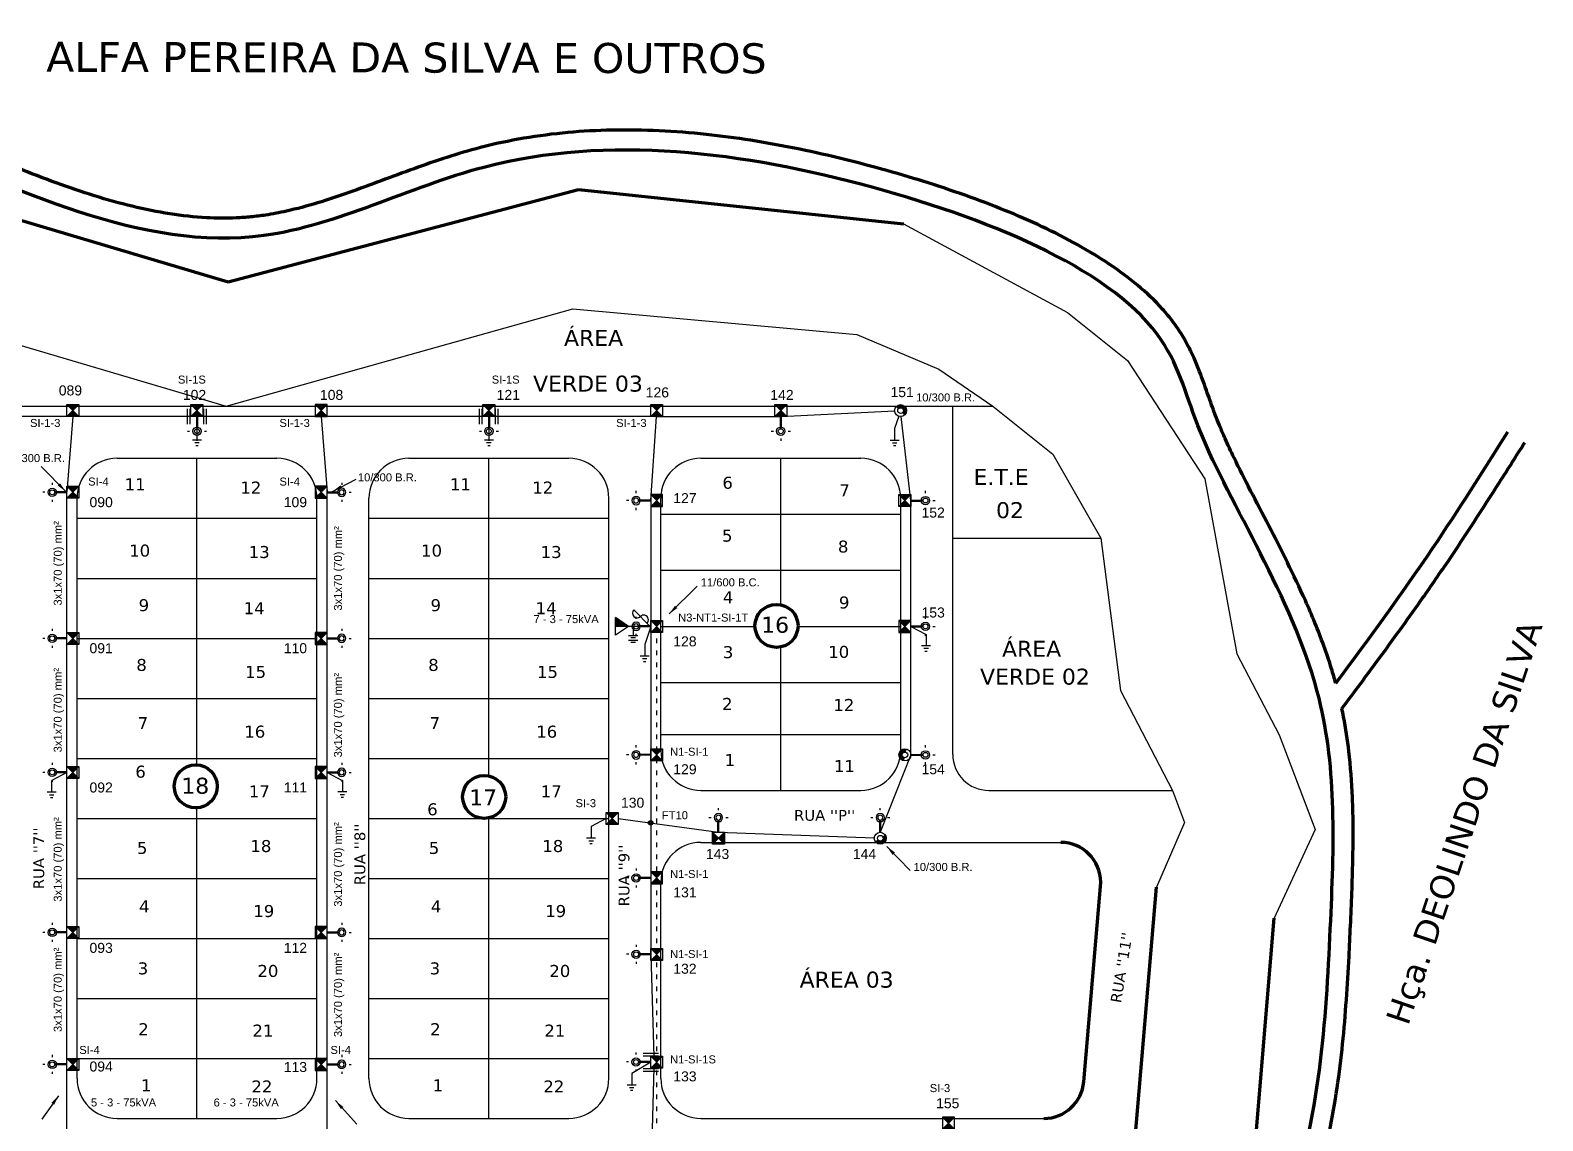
# Model space of a CAD drawing. Header units: millimetres. Extents: x 573 to 1525, y 204 to 1035.
# Drawn here: x 1146.4 to 1524.7, y 762.1 to 1034.7 of the extents above; entities that cross this region are included whole.
import ezdxf

# ---------------------------------------------------------------- set-up
doc = ezdxf.new("R2010")
doc.units = ezdxf.units.MM
doc.header["$LTSCALE"] = 0.1
doc.linetypes.add('ACAD_ISO03W100', pattern=[30, 12, -18])
for name, color, linetype in [('Aterramento do neutro', 7, 'Continuous'), ('Chave Seccionadora', 7, 'Continuous'), ('DIVISALOTE', 8, 'Continuous'), ('LAGO', 4, 'Continuous'), ('Linha de Alta', 7, 'ACAD_ISO03W100'), ('Linha de Baixa', 7, 'Continuous'), ('LOTEAMENTO', 7, 'Continuous'), ('Luminária', 7, 'Continuous'), ('Numero do Poste', 7, 'Continuous'), ('Posteamento Quadrado', 7, 'Continuous'), ('Posteamento_circular', 7, 'Continuous'), ('Posto de Transformação de 112-5kVA', 7, 'Continuous'), ('SECCIONAMENTO', 7, 'Continuous'), ('TEXTO', 5, 'Continuous'), ('TEXTO_POSTES', 7, 'Continuous')]:
    doc.layers.add(name, color=color, linetype=linetype)
doc.styles.get("Standard").update_dxf_attribs({"font": 'arial.ttf'})
doc.styles.add('TEXTO ARQ', font='verdana.ttf', dxfattribs={"height": 0.13})
doc.dimstyles.new('ISO-25', dxfattribs={"dimtxt": 2.5, "dimasz": 2.5, "dimexe": 1.25, "dimexo": 0.625, "dimtad": 1, "dimtxsty": 'Standard', "dimcen": 2.5, "dimadec": 0, "dimazin": 0, "dimtfac": 1, "dimtmove": 0, "dimatfit": 3, "dimfxl": 1, "dimarcsym": 0})

# ---------------------------------------------------------------- blocks, each defined once
blk = doc.blocks.new('A$C36D80377')
at = {"layer": 'Posteamento Quadrado'}
h = blk.add_hatch(color=256, dxfattribs=at)
h.paths.add_polyline_path([(3, 3), (0, 3), (1.5, 1.5)])
h.paths.add_polyline_path([(1.5, 1.5), (0, 0), (3, 0)])
blk.add_hatch(color=256, dxfattribs=at).paths.add_polyline_path([(1.5, 1.5), (0, 0), (3, 0)])
for p, q in [((0, 3), (3, 0)), ((3, 3), (0, 0))]:
    blk.add_line(p, q, dxfattribs=at)
blk.add_lwpolyline([(0, 0), (3, 0), (3, 3), (0, 3)], close=True, dxfattribs=at)
blk = doc.blocks.new('A$C2C4B7220')
at = {"layer": 'Posteamento_circular'}
blk.add_hatch(color=256, dxfattribs=at).paths.add_polyline_path([(0, 1.5), (0.79, 1.5, -1), (2.21, 1.5), (3, 1.5, 1)])
for p, q in [((0.79, 1.5), (0, 1.5)), ((2.21, 1.5), (3, 1.5))]:
    blk.add_line(p, q, dxfattribs=at)
for radius in [1.5, 0.706]:
    blk.add_circle((1.5, 1.5), radius, dxfattribs=at)
blk = doc.blocks.new('A$C0ECB1C16')
at = {"layer": 'Luminária'}
for p, q in [((2.39, 4.77), (2.39, 4.24)), ((0.54, 2.39), (0, 2.39)), ((2.39, 0.54), (2.39, 0)), ((3.42, 2.51), (3, 2.46)), ((3, 2.32), (3.42, 2.27)), ((6.05, 2.39), (3.01, 2.39)), ((6.05, 2.51), (3.42, 2.51)), ((6.05, 2.27), (3.42, 2.27))]:
    blk.add_line(p, q, dxfattribs=at)
for radius in [1.04, 0.618]:
    blk.add_circle((2.39, 2.39), radius, dxfattribs=at)
blk = doc.blocks.new('A$C404656BC')
at = {"layer": 'SECCIONAMENTO'}
for p, q in [((0, 4.8), (0, 0)), ((0.84, 4.8), (0.84, 0))]:
    blk.add_line(p, q, dxfattribs=at)
blk = doc.blocks.new('A$C0726275B')
at = {"layer": 'Aterramento do neutro'}
for p, q in [((0, 1.12), (2.86, 1.12)), ((2.86, 0), (2.86, 2.25)), ((3.55, 0.56), (3.55, 1.69)), ((4.24, 0.84), (4.24, 1.41))]:
    blk.add_line(p, q, dxfattribs=at)
blk = doc.blocks.new('A$C17DE67E3')
at = {"layer": 'Chave Seccionadora'}
blk.add_line((0, 0), (4.15, 4.09), dxfattribs=at)
for centre, start, end in [((3.32, 3.26), 44.605, 224.442), ((1.64, 1.61), 224.442, 44.605)]:
    blk.add_arc(centre, 1.18, start, end, dxfattribs=at)

msp = doc.modelspace()

# ---------------------------------------------------------------- hatches: boundary and pattern name
at = {"layer": 'Linha de Baixa'}
h = msp.add_hatch(color=256, dxfattribs=at)
h.paths.add_polyline_path([(1301.57, 836.58), (1301.01, 836.58, 0.414214), (1301.57, 836.01)])
h.paths.add_polyline_path([(1301.57, 837.14, 0.414214), (1301.01, 836.58), (1301.57, 836.58)])
h.paths.add_polyline_path([(1302.14, 836.58, 0.414214), (1301.57, 837.14), (1301.57, 836.58)])
h.paths.add_polyline_path([(1301.57, 836.01, 0.414214), (1302.14, 836.58), (1301.57, 836.58)])
at = {"layer": 'Posteamento_circular'}
for points in [[(1364.69, 852.15), (1364.93, 852.91, -1), (1365.36, 854.25), (1365.61, 855.01, 1)], [(1360.29, 833.49), (1359.6, 833.09, -1), (1358.38, 832.38), (1357.7, 831.98, 1)]]:
    msp.add_hatch(color=256, dxfattribs=at).paths.add_polyline_path(points)
at = {"layer": 'Posto de Transformação de 112-5kVA'}
msp.add_hatch(color=256, dxfattribs=at).paths.add_polyline_path([(1292.78, 887.91), (1292.78, 885.7), (1296, 885.7)])

# ---------------------------------------------------------------- linework, layer by layer
at = {"layer": 'Aterramento do neutro'}
for p, q in [((1188.11, 939.62), (1188.11, 935.17)), ((1261.11, 939.62), (1261.11, 935.17)), ((1363.6, 938.2), (1362.58, 935.12)), ((1301.57, 885.7), (1300.08, 881.19)), ((1366.65, 885.7), (1370.45, 883.67)), ((1155.57, 849.2), (1151.77, 847.17)), ((1220.65, 849.2), (1224.45, 847.17)), ((1290.48, 837.7), (1286.67, 835.67)), ((1301.57, 776.74), (1296.84, 773.97))]:
    msp.add_line(p, q, dxfattribs=at)
at = {"layer": 'DIVISALOTE'}
for p, q in [((1188.11, 851.08), (1188.11, 927.7)), ((1261.11, 848.32), (1261.11, 927.7)), ((1334.11, 891.09), (1334.11, 927.7)), ((1158.11, 912.7), (1218.11, 912.7)), ((1231.11, 912.7), (1291.11, 912.7)), ((1304.11, 913.7), (1364.11, 913.7)), ((1158.11, 897.7), (1218.11, 897.7)), ((1231.11, 897.7), (1291.11, 897.7)), ((1304.11, 899.7), (1364.11, 899.7)), ((1304.11, 885.7), (1325.35, 885.7)), ((1325.35, 885.7), (1327.67, 885.7)), ((1338.42, 885.7), (1364.11, 885.7)), ((1158.11, 882.7), (1218.11, 882.7)), ((1231.11, 882.7), (1291.11, 882.7)), ((1334.11, 877.42), (1334.11, 880.55)), ((1334.11, 844.7), (1334.11, 877.42)), ((1304.11, 871.7), (1364.11, 871.7)), ((1158.11, 867.7), (1218.11, 867.7)), ((1231.11, 867.7), (1291.11, 867.7)), ((1304.11, 858.7), (1364.11, 858.7)), ((1158.11, 852.7), (1183.55, 852.7)), ((1183.55, 852.7), (1218.11, 852.7)), ((1231.11, 852.7), (1265.68, 852.7)), ((1265.68, 852.7), (1291.11, 852.7)), ((1188.11, 836.42), (1188.11, 840.35)), ((1158.11, 837.7), (1183.55, 837.7)), ((1183.55, 837.7), (1218.11, 837.7)), ((1188.11, 762.7), (1188.11, 836.42)), ((1231.11, 837.7), (1265.68, 837.7)), ((1261.11, 836.42), (1261.11, 837.83)), ((1261.11, 762.7), (1261.11, 836.42)), ((1265.68, 837.7), (1291.11, 837.7)), ((1158.11, 822.7), (1218.11, 822.7)), ((1231.11, 822.7), (1291.11, 822.7)), ((1158.11, 807.7), (1218.11, 807.7)), ((1231.11, 807.7), (1291.11, 807.7)), ((1158.11, 792.7), (1218.11, 792.7)), ((1231.11, 792.7), (1291.11, 792.7)), ((1158.11, 777.7), (1218.11, 777.7)), ((1231.11, 777.7), (1291.11, 777.7))]:
    msp.add_line(p, q, dxfattribs=at)
at = {"layer": 'DIVISALOTE', "lineweight": 100}
for centre in [(1333.04, 885.82), (1187.8, 845.71), (1259.93, 843.07)]:
    msp.add_circle(centre, 5.38, dxfattribs=at)
at = {"layer": 'LAGO', "lineweight": 100}
for points, knots in [([(1462.06, 644.1), (1462.61, 660.73), (1439.57, 700.1), (1468.2, 746.56), (1471.95, 812.75), (1473.83, 875.49), (1439.13, 926.99), (1429.75, 969.13), (1357.54, 1000.03), (1270.32, 1011.26), (1193.28, 969.83), (1129.53, 1001.82), (1072.08, 1023.48), (1030.82, 993.52), (981.75, 1026.02), (933.58, 999.02), (889.39, 1013.23), (858.55, 1024.06), (847.39, 1033.05), (845.53, 1034.69)], [469.927495, 469.927495, 469.927495, 469.927495, 515.302083, 561.553533, 627.177927, 687.327653, 765.941716, 803.044037, 895.803918, 992.150046, 1050.67284, 1148.336728, 1190.597263, 1233.672696, 1283.026556, 1336.757734, 1380.334038, 1416.623434, 1424.287961, 1424.287961, 1424.287961, 1424.287961]), ([(1472.91, 871.46), (1472.58, 872.68), (1472.22, 873.89), (1471.24, 877.03), (1470.59, 878.95), (1468.51, 884.68), (1466.95, 888.44), (1462.41, 898.61), (1459.23, 904.88), (1453.04, 916.84), (1450.03, 922.53), (1446.67, 929.47), (1445.91, 931.09), (1444.78, 933.62), (1444.38, 934.56), (1443.65, 936.33), (1443.32, 937.15), (1442.68, 938.8), (1442.38, 939.63), (1441.48, 942.08), (1440.92, 943.7), (1439.56, 947.52), (1438.75, 949.71), (1436.87, 954.1), (1435.8, 956.29), (1433.78, 959.59), (1433.02, 960.71), (1431.37, 962.9), (1430.49, 963.96), (1427.69, 967.08), (1425.61, 969.07), (1418.95, 974.64), (1413.86, 978), (1402.67, 984.21), (1396.57, 987.06), (1383.67, 992.3), (1376.88, 994.69), (1366.4, 997.97), (1362.84, 999.01), (1352.1, 1001.98), (1344.84, 1003.75), (1330.23, 1006.69), (1322.87, 1007.86), (1307.63, 1009.49), (1299.75, 1009.88), (1288.2, 1009.65), (1284.5, 1009.46), (1273.46, 1008.45), (1266.16, 1007.23), (1256.14, 1004.64), (1253.33, 1003.8), (1247.81, 1002.02), (1245.08, 1001.07), (1236.84, 998.09), (1231.43, 996), (1220.82, 992.27), (1215.62, 990.63), (1208.75, 989.09), (1207, 988.76), (1204.04, 988.31), (1202.83, 988.16), (1200.38, 987.92), (1199.16, 987.84), (1195.47, 987.68), (1193, 987.7), (1184.41, 988.16), (1178.21, 989.17), (1165.64, 992.21), (1159.28, 994.23), (1146.44, 998.9), (1139.96, 1001.54), (1128.47, 1006.37), (1123.47, 1008.53), (1116.66, 1011.4), (1114.87, 1012.15), (1111.26, 1013.64), (1109.45, 1014.38), (1103.98, 1016.52), (1100.29, 1017.84), (1092.8, 1020.03), (1089, 1020.89), (1081.91, 1021.76), (1078.63, 1021.87), (1074.33, 1021.54), (1073.33, 1021.43), (1071.55, 1021.17), (1070.77, 1021.03), (1069.23, 1020.72), (1068.47, 1020.55), (1066.19, 1019.97), (1064.71, 1019.53), (1060.17, 1018.03), (1057.2, 1016.83), (1051.4, 1014.44), (1048.56, 1013.24), (1043.02, 1011.16), (1040.32, 1010.27), (1036.63, 1009.42), (1035.56, 1009.23), (1033.8, 1008.98), (1033.1, 1008.91), (1031.78, 1008.83), (1031.16, 1008.81), (1029.9, 1008.81), (1029.27, 1008.83), (1027.34, 1008.95), (1026.03, 1009.11), (1021.48, 1009.87), (1018.13, 1010.79), (1011.18, 1013), (1007.59, 1014.3), (1000.23, 1016.81), (996.45, 1018.04), (991.01, 1019.34), (989.43, 1019.66), (986.77, 1020.1), (985.69, 1020.24), (983.64, 1020.45), (982.68, 1020.51), (980.77, 1020.59), (979.81, 1020.6), (976.97, 1020.56), (975.1, 1020.43), (968.45, 1019.7), (963.8, 1018.67), (954.72, 1016.32), (950.29, 1015), (941.66, 1012.68), (937.45, 1011.68), (932.26, 1010.98), (931.17, 1010.86), (928.72, 1010.67), (927.36, 1010.62), (924.61, 1010.62), (923.23, 1010.68), (919.06, 1010.98), (916.24, 1011.36), (907.53, 1013.01), (901.5, 1014.75), (892.89, 1017.53), (890.46, 1018.34), (885.55, 1020.01), (883.09, 1020.84), (875.75, 1023.44), (870.95, 1025.28), (862.92, 1028.94), (859.57, 1030.69), (855.75, 1033.11), (854.98, 1033.63), (853.98, 1034.33), (853.73, 1034.51), (853.48, 1034.69)], [688.091391, 688.091391, 688.091391, 688.091391, 691.944058, 691.944058, 698.12943, 698.12943, 710.500174, 710.500174, 732.207644, 732.207644, 753.915114, 753.915114, 760.745782, 760.745782, 764.891054, 764.891054, 768.683358, 768.683358, 772.475662, 772.475662, 780.060269, 780.060269, 790.347068, 790.347068, 800.633866, 800.633866, 806.006152, 806.006152, 811.378439, 811.378439, 822.123012, 822.123012, 842.924814, 842.924814, 863.726617, 863.726617, 884.528419, 884.528419, 895.064607, 895.064607, 916.136982, 916.136982, 937.209357, 937.209357, 959.74053, 959.74053, 970.402564, 970.402564, 991.72663, 991.72663, 1000.17427, 1000.17427, 1008.621909, 1008.621909, 1026.030576, 1026.030576, 1043.439244, 1043.439244, 1049.443563, 1049.443563, 1053.649184, 1053.649184, 1057.854804, 1057.854804, 1066.266044, 1066.266044, 1086.863086, 1086.863086, 1107.460128, 1107.460128, 1128.05717, 1128.05717, 1143.82322, 1143.82322, 1149.471297, 1149.471297, 1155.119375, 1155.119375, 1166.41553, 1166.41553, 1177.711685, 1177.711685, 1187.149171, 1187.149171, 1189.99794, 1189.99794, 1192.216097, 1192.216097, 1194.434254, 1194.434254, 1198.870569, 1198.870569, 1208.141095, 1208.141095, 1217.411622, 1217.411622, 1226.682148, 1226.682148, 1230.496705, 1230.496705, 1233.076753, 1233.076753, 1235.368651, 1235.368651, 1237.66055, 1237.66055, 1242.244347, 1242.244347, 1253.163877, 1253.163877, 1264.083407, 1264.083407, 1275.002937, 1275.002937, 1279.370646, 1279.370646, 1282.311729, 1282.311729, 1284.903876, 1284.903876, 1287.496023, 1287.496023, 1292.680317, 1292.680317, 1306.071576, 1306.071576, 1319.462835, 1319.462835, 1332.854095, 1332.854095, 1336.461603, 1336.461603, 1341.000216, 1341.000216, 1345.538829, 1345.538829, 1354.616055, 1354.616055, 1373.204421, 1373.204421, 1380.398189, 1380.398189, 1387.591956, 1387.591956, 1402.139137, 1402.139137, 1413.678543, 1413.678543, 1416.698563, 1416.698563, 1417.718321, 1417.718321, 1417.718321, 1417.718321]), ([(1472.91, 871.46), (1481.22, 882.6), (1496.23, 903.11), (1509.8, 924.6), (1515.95, 934.34)], [12.684376, 12.684376, 12.684376, 12.684376, 54.347523, 88.908298, 88.908298, 88.908298, 88.908298]), ([(1474.44, 865.15), (1477.52, 869.27), (1480.6, 873.41), (1487.18, 882.36), (1490.68, 887.19), (1496.4, 895.31), (1498.67, 898.57), (1505.36, 908.45), (1509.67, 915.11), (1516.01, 925.08), (1518.1, 928.38), (1520.18, 931.67)], [8.546348, 8.546348, 8.546348, 8.546348, 23.962987, 23.962987, 41.744691, 41.744691, 53.571066, 53.571066, 77.223815, 77.223815, 88.908298, 88.908298, 88.908298, 88.908298]), ([(1466.43, 638.23), (1466.64, 639.29), (1466.79, 640.36), (1467.17, 644.17), (1467.13, 646.91), (1466.61, 652.37), (1466.13, 655.09), (1464.91, 660.5), (1464.16, 663.18), (1462.17, 669.74), (1460.85, 673.59), (1458.34, 681.09), (1457.16, 684.74), (1455.8, 689.92), (1455.41, 691.56), (1454.91, 694.19), (1454.75, 695.2), (1454.51, 697.04), (1454.43, 697.88), (1454.33, 699.54), (1454.31, 700.37), (1454.31, 702.82), (1454.42, 704.43), (1454.96, 709), (1455.62, 711.93), (1457.35, 717.83), (1458.43, 720.8), (1460.8, 726.85), (1462.1, 729.93), (1464.04, 734.74), (1464.69, 736.4), (1465.95, 739.79), (1466.56, 741.52), (1467.7, 745.02), (1468.23, 746.78), (1469.73, 752.11), (1470.59, 755.72), (1472.82, 766.63), (1473.86, 774.02), (1475.37, 788.73), (1475.85, 796.05), (1476.35, 805.74), (1476.47, 808.31), (1476.71, 813.63), (1476.83, 816.38), (1477.04, 821.83), (1477.12, 824.52), (1477.29, 832.54), (1477.29, 837.79), (1476.91, 846.81), (1476.63, 850.6), (1475.84, 857.3), (1475.4, 860.2), (1474.72, 863.78), (1474.58, 864.47), (1474.44, 865.15)], [465.386425, 465.386425, 465.386425, 465.386425, 467.942853, 467.942853, 474.468393, 474.468393, 480.993932, 480.993932, 487.519471, 487.519471, 497.066103, 497.066103, 506.612736, 506.612736, 511.252719, 511.252719, 514.251927, 514.251927, 516.871004, 516.871004, 519.490081, 519.490081, 524.728235, 524.728235, 534.435257, 534.435257, 544.142279, 544.142279, 553.849301, 553.849301, 558.828076, 558.828076, 563.824646, 563.824646, 568.821217, 568.821217, 578.814358, 578.814358, 598.80064, 598.80064, 618.786922, 618.786922, 626.091888, 626.091888, 634.141372, 634.141372, 642.190855, 642.190855, 658.289823, 658.289823, 670.13144, 670.13144, 679.280501, 679.280501, 681.437447, 681.437447, 681.437447, 681.437447])]:
    msp.add_open_spline(points, degree=3, knots=knots, dxfattribs=at)
at = {"layer": 'Linha de Alta'}
msp.add_line((1303.07, 885.7), (1303.07, 639.7), dxfattribs=at)
at = {"layer": 'Linha de Baixa'}
for p, q in [((1157.07, 938.12), (1122.26, 938.12)), ((1157.07, 938.12), (1155.57, 919.31)), ((1193.57, 938.12), (1157.07, 938.12)), ((1219.15, 938.12), (1193.57, 938.12)), ((1219.15, 938.12), (1220.66, 919.31)), ((1266.57, 938.12), (1219.15, 938.12)), ((1303.07, 938.12), (1266.57, 938.12)), ((1301.57, 917.15), (1303.07, 938.12)), ((1303.19, 938.12), (1334.11, 938.12)), ((1334.11, 938.12), (1362.58, 939.57)), ((1366.65, 917.15), (1364.25, 938.13)), ((1155.57, 882.7), (1155.57, 919.2)), ((1220.65, 882.7), (1220.65, 919.2)), ((1301.57, 917.15), (1301.57, 885.7)), ((1366.65, 885.7), (1366.65, 917.15)), ((1301.57, 885.7), (1301.57, 853.58)), ((1366.65, 853.58), (1366.65, 885.7)), ((1155.57, 847.7), (1155.57, 882.7)), ((1220.65, 847.7), (1220.65, 882.7)), ((1301.57, 853.58), (1301.57, 822.81)), ((1366.65, 853.58), (1359, 834.23)), ((1155.57, 807.7), (1155.57, 847.7)), ((1220.65, 807.7), (1220.65, 847.7)), ((1293.48, 837.7), (1318.53, 834.23)), ((1318.53, 834.23), (1357.5, 832.86)), ((1301.57, 822.81), (1301.57, 803.7)), ((1155.57, 770), (1155.57, 807.7)), ((1220.65, 776.2), (1220.65, 807.7)), ((1301.57, 803.7), (1302.36, 778.07)), ((1220.65, 736.2), (1220.65, 776.2)), ((1302.37, 775.42), (1301.48, 740.69)), ((1155.57, 736.2), (1155.57, 770))]:
    msp.add_line(p, q, dxfattribs=at)
msp.add_circle((1301.57, 836.58), 0.566, dxfattribs=at)
at = {"layer": 'LOTEAMENTO', "lineweight": 100}
for p, q in [((1073.38, 1008.09), (1195.92, 971.84)), ((1195.92, 971.84), (1283.52, 994.92)), ((1283.52, 994.92), (1364.82, 986.29)), ((1409.89, 771.85), (1414.11, 821.7)), ((1422.08, 749.7), (1428.06, 820.51)), ((1451.59, 742.28), (1457.52, 812.76))]:
    msp.add_line(p, q, dxfattribs=at)
at = {"layer": 'LOTEAMENTO'}
for p, q in [((1364.82, 986.29), (1405.85, 964.12)), ((1064.87, 979.32), (1195.44, 940.7)), ((1195.44, 940.7), (1282.08, 965.04)), ((1282.08, 965.04), (1353.15, 958.65)), ((1405.85, 964.12), (1420.85, 952.12)), ((1353.15, 958.65), (1373.67, 949.99)), ((1373.67, 949.99), (1387.11, 940.7)), ((1420.85, 952.12), (1440.16, 922.58)), ((830.78, 940.7), (1377.11, 940.7)), ((1377.11, 853.7), (1377.11, 940.7)), ((1377.11, 940.7), (1387.11, 940.7)), ((1387.11, 940.7), (1402.11, 928.7)), ((1168.11, 927.7), (1208.11, 927.7)), ((1241.11, 927.7), (1281.11, 927.7)), ((1314.11, 927.7), (1354.11, 927.7)), ((1402.11, 928.7), (1414.11, 907.7)), ((1440.16, 922.58), (1448.17, 878.85)), ((1158.11, 772.7), (1158.11, 917.7)), ((1158.11, 772.7), (1158.11, 917.7)), ((1218.11, 772.7), (1218.11, 917.7)), ((1231.11, 772.7), (1231.11, 917.7)), ((1291.11, 772.7), (1291.11, 917.7)), ((1304.11, 854.7), (1304.11, 917.7)), ((1364.11, 854.7), (1364.11, 917.7)), ((1364.11, 854.7), (1364.11, 917.7)), ((1377.11, 907.7), (1414.11, 907.7)), ((1414.11, 907.7), (1419.11, 869.7)), ((1448.17, 878.85), (1458.73, 858.54)), ((1419.11, 869.7), (1432.11, 844.7)), ((1458.73, 858.54), (1467.75, 834.94)), ((1314.11, 844.7), (1354.11, 844.7)), ((1386.11, 844.7), (1432.11, 844.7)), ((1432.11, 844.7), (1435.11, 836.7)), ((1435.11, 836.7), (1428.06, 820.51)), ((1467.75, 834.94), (1457.52, 812.76)), ((1314.11, 831.7), (1404.11, 831.7)), ((1304.11, 772.7), (1304.11, 821.7)), ((1168.11, 762.7), (1208.11, 762.7)), ((1241.11, 762.7), (1281.11, 762.7)), ((1314.11, 762.7), (1399.92, 762.7))]:
    msp.add_line(p, q, dxfattribs=at)
for centre, radius, start, end in [((1168.11, 917.7), 10, 90, 180), ((1208.11, 917.7), 10, 0, 90), ((1241.11, 917.7), 10, 90, 180), ((1281.11, 917.7), 10, 0, 90), ((1314.11, 917.7), 10, 90, 180), ((1354.11, 917.7), 10, 0, 90), ((1314.11, 854.7), 10, 180, 270), ((1354.11, 854.7), 10, 270, 0), ((1386.11, 853.7), 9, 180, 270), ((1314.11, 821.7), 10, 90, 180), ((1168.11, 772.7), 10, 180, 270), ((1208.11, 772.7), 10, 270, 0), ((1241.11, 772.7), 10, 180, 270), ((1281.11, 772.7), 10, 270, 0), ((1314.11, 772.7), 10, 180, 270)]:
    msp.add_arc(centre, radius, start, end, dxfattribs=at)
at = {"layer": 'LOTEAMENTO', "lineweight": 100}
for centre, start, end in [((1404.11, 821.7), 0, 90), ((1399.92, 772.7), 270, 355.156)]:
    msp.add_arc(centre, 10, start, end, dxfattribs=at)
at = {"layer": 'Posteamento_circular'}
for p, q in [((1364.93, 852.91), (1364.69, 852.15)), ((1359.6, 833.09), (1360.29, 833.49))]:
    msp.add_line(p, q, dxfattribs=at)
for centre, radius in [((1365.15, 853.58), 1.5), ((1365.15, 853.58), 0.706), ((1358.99, 832.73), 1.5), ((1358.99, 832.73), 0.706)]:
    msp.add_circle(centre, radius, dxfattribs=at)
at = {"layer": 'Posto de Transformação de 112-5kVA'}
for p, q in [((1296, 885.7), (1292.78, 887.91)), ((1292.78, 883.48), (1292.78, 887.91)), ((1301.57, 885.7), (1292.78, 885.7)), ((1296, 885.7), (1292.78, 883.48)), ((1297.18, 885.7), (1297.18, 883.39)), ((1296, 883.39), (1298.35, 883.39)), ((1296, 882.23), (1298.35, 882.23)), ((1297.76, 882.81), (1296.59, 882.81)), ((1297.76, 881.66), (1296.59, 881.66))]:
    msp.add_line(p, q, dxfattribs=at)

# ---------------------------------------------------------------- block references
at = {"layer": 'Aterramento do neutro', "rotation": 270}
for p in [(1186.99, 935.17), (1259.99, 935.17), (1361.45, 935.12), (1298.95, 881.19), (1150.64, 847.17), (1285.55, 835.67), (1295.71, 773.97)]:
    msp.add_blockref('A$C0726275B', p, dxfattribs=at)
at = {"layer": 'Aterramento do neutro', "xscale": -1, "rotation": 90.00000000000192}
for p in [(1371.58, 883.67), (1225.58, 847.17)]:
    msp.add_blockref('A$C0726275B', p, dxfattribs=at)
at = {"layer": 'Chave Seccionadora', "rotation": 90}
msp.add_blockref('A$C17DE67E3', (1301.44, 885.68), dxfattribs=at)
at = {"layer": 'Luminária'}
for p, rotation in [((1190.5, 932.08), 90), ((1263.5, 932.08), 90), ((1336.5, 932.08), 90), ((1372.69, 919.54), 180), ((1372.69, 888.08), 180), ((1372.69, 855.97), 180)]:
    msp.add_blockref('A$C0ECB1C16', p, dxfattribs=dict(at, rotation=rotation))
for p in [(1149.53, 916.81), (1149.53, 880.31), (1149.53, 846.81), (1295.53, 820.42), (1149.53, 806.81), (1295.53, 801.33), (1149.53, 773.81), (1295.51, 774.42)]:
    msp.add_blockref('A$C0ECB1C16', p, dxfattribs=at)
at = {"layer": 'Luminária', "xscale": -1}
for p in [(1226.69, 916.81), (1226.69, 880.31), (1226.69, 846.81), (1226.69, 806.81), (1226.69, 773.81)]:
    msp.add_blockref('A$C0ECB1C16', p, dxfattribs=at)
for p, rotation in [((1295.53, 919.54), 180), ((1295.53, 888.08), 180), ((1295.53, 855.97), 180), ((1320.91, 840.28), 89.99999999999945), ((1361.38, 840.28), 89.99999999999945)]:
    msp.add_blockref('A$C0ECB1C16', p, dxfattribs=dict(at, rotation=rotation))
at = {"layer": 'Posteamento Quadrado', "xscale": -1}
for p, rotation in [((1155.57, 941.12), 180), ((1186.61, 941.12), 180), ((1259.61, 941.12), 180), ((1301.57, 941.12), 180), ((1332.61, 941.12), 180), ((1155.57, 920.7), 180), ((1366.65, 915.65), 359.9999999999994), ((1301.57, 887.2), 180), ((1155.57, 884.2), 180), ((1301.57, 855.08), 180), ((1155.57, 850.7), 180), ((1290.48, 839.2), 180), ((1320.03, 834.23), 90), ((1155.57, 810.7), 180), ((1301.57, 805.2), 180), ((1155.57, 777.7), 180), ((1301.57, 778.24), 180)]:
    msp.add_blockref('A$C36D80377', p, dxfattribs=dict(at, rotation=rotation))
at = {"layer": 'Posteamento Quadrado'}
for p, rotation in [((1220.65, 941.12), 180), ((1220.65, 920.7), 180), ((1366.65, 887.2), 179.9999999999993), ((1220.65, 884.2), 180), ((1220.65, 850.7), 180), ((1220.65, 810.7), 180), ((1220.65, 777.7), 180)]:
    msp.add_blockref('A$C36D80377', p, dxfattribs=dict(at, rotation=rotation))
for p in [(1301.57, 915.65), (1301.57, 821.31), (1374.57, 760.01)]:
    msp.add_blockref('A$C36D80377', p, dxfattribs=at)
at = {"layer": 'Posteamento_circular', "rotation": 315.0250551415548}
msp.add_blockref('A$C2C4B7220', (1361.95, 939.62), dxfattribs=at)
at = {"layer": 'SECCIONAMENTO', "yscale": 0.7999999999999545, "zscale": 0.8}
for p, xscale, rotation in [((1186.43, 940.04), 0.8000000000000682, 180), ((1189.79, 940.04), -0.8000000000000682, 180), ((1259.43, 940.04), 0.8000000000000682, 180), ((1262.79, 940.04), -0.8000000000000682, 180), ((1303.5, 779.02), -0.8000000000000682, 89.99999999999999), ((1303.5, 774.5), 0.8000000000000682, 89.99999999999999)]:
    msp.add_blockref('A$C404656BC', p, dxfattribs=dict(at, xscale=xscale, rotation=rotation))

# ---------------------------------------------------------------- texts
at = {"layer": 'Numero do Poste', "char_height": 2.5, "width": 5.5819, "attachment_point": 1}
for s, insert in [('089', (1153.55, 945.92)), ('102', (1184.58, 944.8)), ('108', (1218.86, 944.8)), ('121', (1263.05, 944.8)), ('126', (1300.33, 945.42)), ('142', (1331.49, 944.8)), ('151', (1361.55, 945.5)), ('090', (1161.23, 917.99)), ('109', (1209.81, 917.99)), ('127', (1307.23, 918.99)), ('152', (1369.31, 915.39)), ('153', (1369.31, 890.41)), ('091', (1161.23, 881.49)), ('110', (1209.81, 881.49)), ('128', (1307.23, 883.2)), ('129', (1307.23, 851.23)), ('154', (1369.31, 851.23)), ('092', (1161.23, 846.67)), ('111', (1209.81, 846.67)), ('130', (1294.15, 842.87)), ('143', (1315.39, 830.05)), ('144', (1352.14, 830.05)), ('131', (1307.23, 820.46)), ('093', (1161.23, 806.58)), ('112', (1209.81, 806.58)), ('132', (1307.23, 801.36)), ('094', (1161.23, 776.93)), ('113', (1209.81, 776.8)), ('133', (1307.23, 774.46)), ('155', (1372.95, 767.75))]:
    msp.add_mtext(s, dxfattribs=dict(at, insert=insert))
at = {"layer": 'SECCIONAMENTO', "char_height": 2, "width": 21.2089, "attachment_point": 1}
for s, insert in [('7 - 3 - 75kVA', (1272.27, 888.51)), ('5 - 3 - 75kVA', (1161.59, 767.69)), ('6 - 3 - 75kVA', (1192.26, 767.69))]:
    msp.add_mtext(s, dxfattribs=dict(at, insert=insert))
at = {"layer": 'TEXTO', "lineweight": 100, "style": 'TEXTO ARQ'}
for s, height, rotation, p in [('ALFA PEREIRA DA SILVA E OUTROS', 7.5, 359.8771, (1150.39, 1024.32)), ('Hça. DEOLINDO DA SILVA', 6, 71.4002, (1490.98, 785.67))]:
    msp.add_text(s, height=height, rotation=rotation, dxfattribs=at).set_placement(p)
at = {"layer": 'TEXTO', "style": 'TEXTO ARQ'}
for s, height, p in [('ÁREA ', 4, (1279.9, 955.81)), ('VERDE 03', 4, (1272.17, 944.37)), ('6', 3, (1319.51, 920.1)), ('E.T.E ', 4, (1382.32, 921.05)), ('11', 3, (1170.03, 919.71)), ('12', 3, (1198.96, 918.89)), ('11', 3, (1251.37, 919.71)), ('12', 3, (1271.96, 918.89)), ('7', 3, (1348.76, 918.18)), ('02', 4, (1387.94, 912.75)), ('5', 3, (1319.41, 906.87)), ('10', 3, (1171.16, 903.14)), ('13', 3, (1201.06, 902.78)), ('10', 3, (1244.16, 903.14)), ('13', 3, (1274.06, 902.78)), ('8', 3, (1348.41, 904.14)), ('4', 3, (1319.61, 891.46)), ('9', 3, (1348.66, 890.17)), ('9', 3, (1173.52, 889.49)), ('14', 3, (1199.8, 888.74)), ('9', 3, (1246.52, 889.49)), ('14', 3, (1272.8, 888.74)), ('16', 4, (1329.2, 884.09)), ('ÁREA ', 4, (1389.45, 878.1)), ('8', 3, (1172.94, 874.55)), ('8', 3, (1245.94, 874.55)), ('3', 3, (1319.63, 877.75)), ('10', 3, (1345.98, 877.82)), ('15', 3, (1200.15, 872.82)), ('15', 3, (1273.15, 872.82)), ('VERDE 02', 4, (1383.95, 871.13)), ('2', 3, (1319.43, 864.81)), ('12', 3, (1347.27, 864.54)), ('7', 3, (1173.29, 860)), ('7', 3, (1246.29, 860)), ('16', 3, (1199.95, 857.88)), ('16', 3, (1272.95, 857.88)), ('1', 3, (1320.08, 850.79)), ('11', 3, (1347.39, 849.27)), ('6', 3, (1172.69, 847.88)), ('18', 4, (1184.18, 843.86)), ('17', 3, (1201.08, 842.93)), ('17', 4, (1256.17, 840.94)), ('17', 3, (1274.08, 842.93)), ('6', 3, (1245.69, 838.47)), ("RUA ''P''", 2.7, (1337.42, 837.11)), ('18', 3, (1201.48, 829.29)), ('18', 3, (1274.48, 829.29)), ('5', 3, (1173.09, 828.81)), ('5', 3, (1246.09, 828.81)), ('4', 3, (1173.61, 814.18)), ('4', 3, (1246.61, 814.18)), ('19', 3, (1202.2, 813.04)), ('19', 3, (1275.2, 813.04)), ('3', 3, (1173.3, 798.71)), ('20', 3, (1203.23, 798.06)), ('3', 3, (1246.3, 798.71)), ('20', 3, (1276.23, 798.06)), ('ÁREA 03', 4, (1338.82, 795.39)), ('2', 3, (1173.43, 783.5)), ('21', 3, (1201.98, 783.15)), ('2', 3, (1246.43, 783.5)), ('21', 3, (1274.98, 783.15)), ('1', 3, (1174.08, 769.47)), ('22', 3, (1201.73, 769.18)), ('1', 3, (1247.08, 769.47)), ('22', 3, (1274.73, 769.18))]:
    msp.add_text(s, height=height, dxfattribs=at).set_placement(p)
for s, rotation, p in [("RUA ''8''", 90, (1230.2, 820.98)), ("RUA ''7''", 90, (1149.89, 819.99)), ("RUA ''9''", 90, (1296.24, 815.7)), ("RUA ''11''", 80.5518, (1419.19, 791.42))]:
    msp.add_text(s, height=2.7, rotation=rotation, dxfattribs=at).set_placement(p)
at = {"layer": 'TEXTO_POSTES', "char_height": 2, "attachment_point": 1}
for s, insert, width in [('SI-1S', (1183.34, 948.38), 9.6181), ('SI-1S', (1261.82, 948.38), 9.6181), ('10/300 B.R.', (1367.95, 943.92), 23.2929), ('SI-1-3', (1146.35, 937.54), 9.6181), ('SI-1-3', (1208.73, 937.54), 9.6181), ('SI-1-3', (1292.94, 937.54), 9.6181), ('10/300 B.R.', (1140.34, 928.76), 23.2929), ('10/300 B.R.', (1228.35, 923.94), 23.2929), ('SI-4', (1160.9, 922.89), 9.6181), ('SI-4', (1208.73, 922.89), 9.6181), ('11/600 B.C.', (1314.09, 897.69), 23.2929), ('N3-NT1-SI-1T', (1308.44, 888.89), 9.6181), ('N1-SI-1', (1306.41, 855.36), 9.6181), ('SI-3', (1282.79, 842.5), 9.6181), ('FT10', (1304.37, 839.49), 5.8901), ('N1-SI-1', (1306.41, 824.8), 9.6181), ('10/300 B.R.', (1367.32, 826.56), 23.2929), ('N1-SI-1', (1306.41, 804.79), 9.6181), ('SI-4', (1158.67, 780.82), 7.9254), ('SI-4', (1221.49, 780.82), 7.9254), ('N1-SI-1S', (1306.41, 778.45), 9.6181), ('SI-3', (1371.36, 771.28), 9.6181)]:
    msp.add_mtext(s, dxfattribs=dict(at, insert=insert, width=width))
at = {"layer": 'TEXTO_POSTES', "char_height": 2, "width": 27.3017, "attachment_point": 1, "rotation": 90}
for insert in [(1152.28, 890.89), (1222.36, 889.63), (1152.28, 854.19), (1222.36, 852.94), (1152.28, 816.88), (1222.36, 815.62), (1152.28, 784.29), (1222.36, 783.03)]:
    msp.add_mtext('3x1x70 (70) mm²', dxfattribs=dict(at, insert=insert))

# ---------------------------------------------------------------- leaders
at = {"layer": 'TEXTO_POSTES'}
for points in [[(1155.29, 919.42), (1149.11, 925.68)], [(1221.96, 919.42), (1227.9, 922.45)], [(1306.18, 888.8), (1313.21, 895.77)], [(1360.63, 830.67), (1366.44, 824.63)], [(1153.51, 768.38), (1149.27, 762.51)], [(1222.74, 767.14), (1228.05, 761.27)]]:
    msp.add_leader(points, dimstyle='ISO-25', override={"dimgap": 0.625, "dimtad": 0}, dxfattribs=at)

doc.saveas('drawing.dxf')
